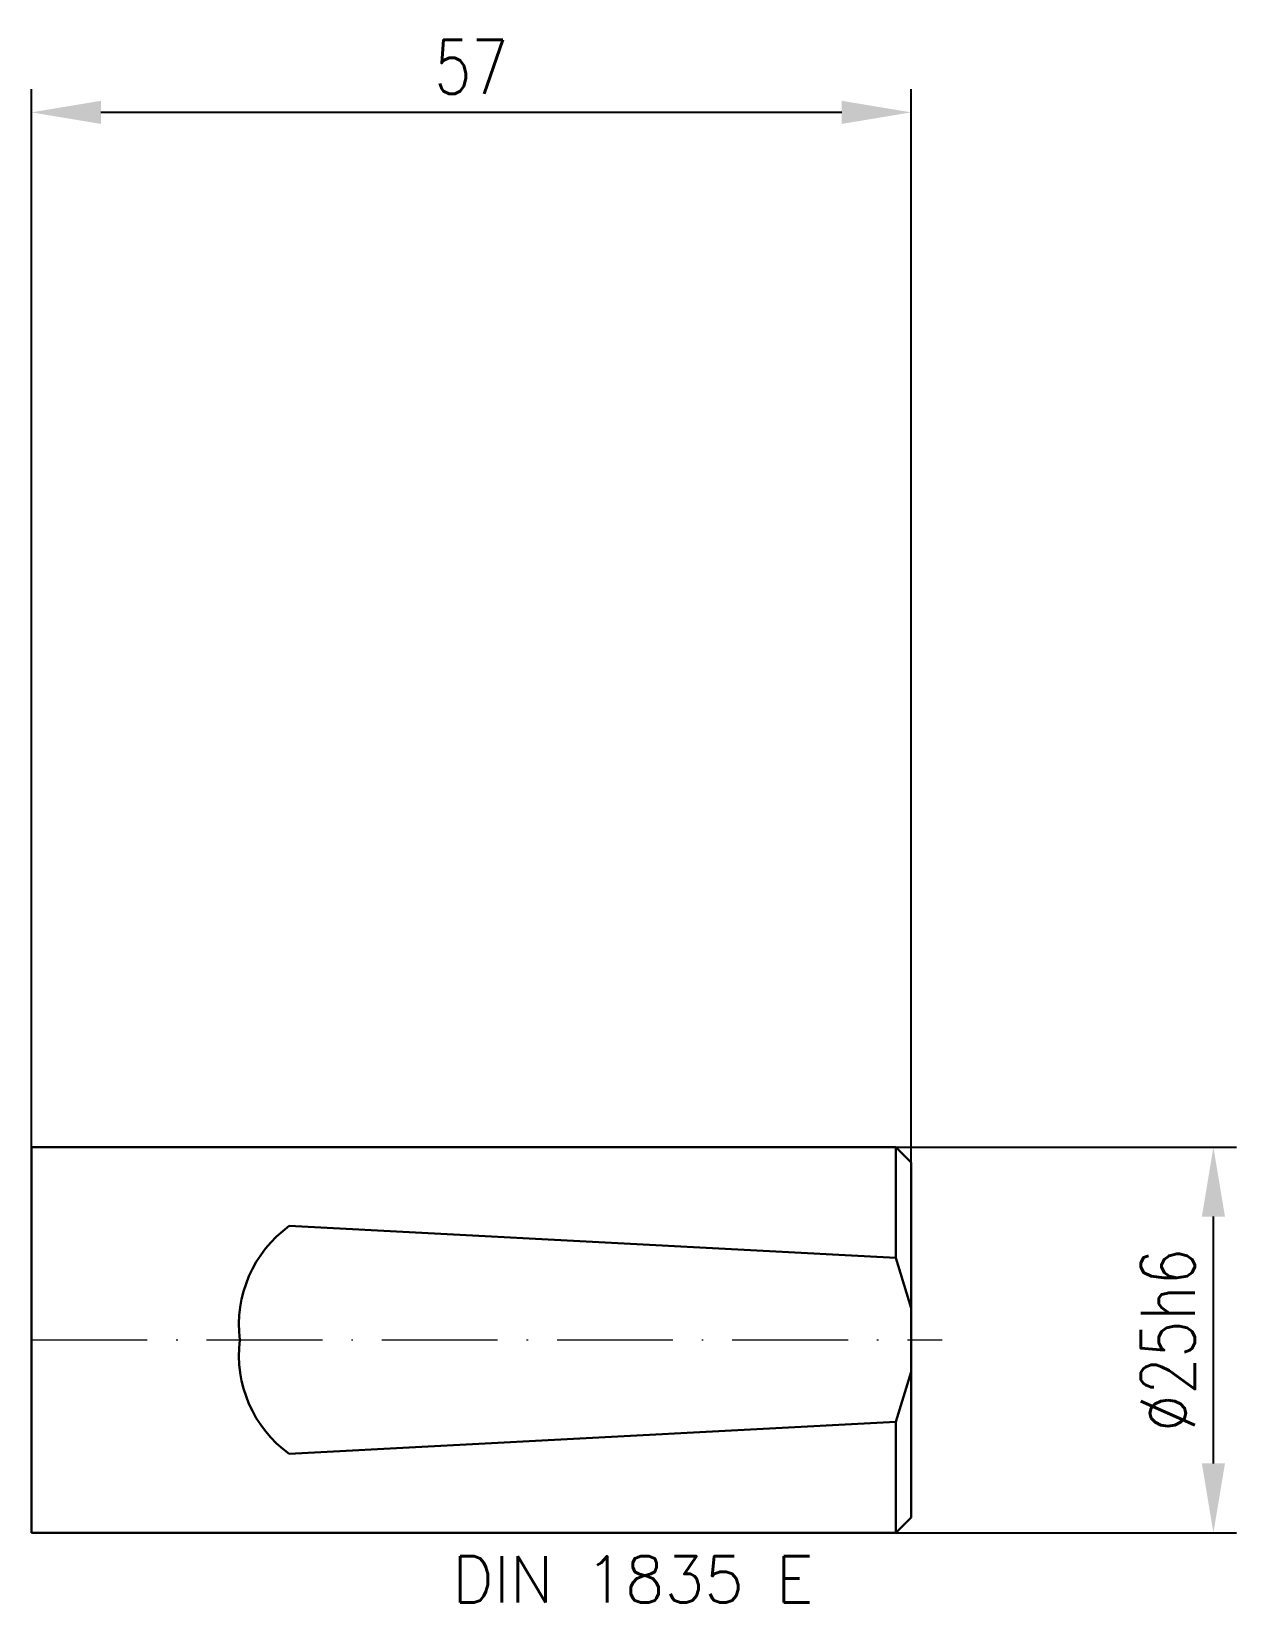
# Model space of a CAD drawing. Header units: millimetres. Extents: x 0 to 78, y -17 to 85.
import ezdxf

# ---------------------------------------------------------------- set-up
doc = ezdxf.new("R2010")
doc.units = ezdxf.units.MM
doc.header["$LTSCALE"] = 7.5
doc.linetypes.add('CENTER', pattern=[1.5, 1, -0.25, 0, -0.25])
for name, color, linetype, lineweight in [('1', 4, 'Continuous', 30), ('SK1', 4, 'Continuous', 30), ('SK2', 7, 'Continuous', 9), ('SK4', 2, 'CENTER', 9), ('SK6', 5, 'Continuous', 9)]:
    doc.layers.add(name, color=color, linetype=linetype, lineweight=lineweight)
doc.styles.add('SIMPLEX', font='simplex.shx', dxfattribs={"width": 0.8})
doc.dimstyles.new('WALTER_1', dxfattribs={"dimtxt": 3.5, "dimasz": 4.5, "dimexe": 1.5, "dimexo": 0, "dimgap": 1.2, "dimtad": 1, "dimdec": 3, "dimdsep": 46, "dimtxsty": 'SIMPLEX', "dimcen": 2.5, "dimazin": 2, "dimtfac": 1, "dimtdec": 3, "dimtmove": 0, "dimatfit": 0, "dimfxl": 1.25, "dimtolj": 1, "dimarcsym": 0})

# ---------------------------------------------------------------- blocks, each defined once
blk = doc.blocks.new('*D0')
at = {"layer": 'Defpoints', "color": 0, "transparency": 16777216}
for p in [(56, 12.5), (76.572, 12.5), (56, -12.5)]:
    blk.add_point(p, dxfattribs=at)
at = {"layer": 'SK2', "color": 0, "lineweight": -2, "transparency": 16777216}
for p, q in [((56, 12.5), (78.072, 12.5)), ((76.572, -8), (76.572, 8)), ((56, -12.5), (78.072, -12.5))]:
    blk.add_line(p, q, dxfattribs=at)
at = {"layer": 'SK2', "color": 0, "transparency": 16777216}
for points in [[(75.822, 8), (77.322, 8), (76.572, 12.5)], [(75.822, -8), (77.322, -8), (76.572, -12.5)]]:
    blk.add_solid(points, dxfattribs=at)
at = {"layer": 'SK2', "color": 0, "transparency": 16777216, "insert": (73.622, 0), "char_height": 3.5, "attachment_point": 5, "rotation": 90, "style": 'SIMPLEX'}
blk.add_mtext('\\A1;%%C25h6', dxfattribs=at)
blk = doc.blocks.new('*D1')
at = {"layer": 'Defpoints', "color": 0, "transparency": 16777216}
for p in [(0, 79.572), (0, 12.5), (57, 11.31267)]:
    blk.add_point(p, dxfattribs=at)
at = {"layer": 'SK2', "color": 0, "lineweight": -2, "transparency": 16777216}
for p, q in [((0, 12.5), (0, 81.072)), ((57, 11.31267), (57, 81.072)), ((52.5, 79.572), (4.5, 79.572))]:
    blk.add_line(p, q, dxfattribs=at)
at = {"layer": 'SK2', "color": 0, "transparency": 16777216}
for points in [[(4.5, 80.322), (4.5, 78.822), (0, 79.572)], [(52.5, 80.322), (52.5, 78.822), (57, 79.572)]]:
    blk.add_solid(points, dxfattribs=at)
at = {"layer": 'SK2', "color": 0, "transparency": 16777216, "insert": (28.5, 82.522), "char_height": 3.5, "attachment_point": 5, "style": 'SIMPLEX'}
blk.add_mtext('\\A1;57', dxfattribs=at)

msp = doc.modelspace()

# ---------------------------------------------------------------- linework, layer by layer
at = {"layer": '1'}
msp.add_line((0, 12.5), (0, -12.5), dxfattribs=at)
at = {"layer": 'SK1'}
for p, q in [((56, 12.5), (0, 12.5)), ((56, 12.5), (56, 5.3173)), ((56, 12.5), (57, 11.5)), ((57, 11.5), (57, -11.5)), ((16.7006, 7.3902), (56, 5.3173)), ((56, 5.3173), (57, 2.0672)), ((56, -5.3173), (57, -2.0672)), ((16.7006, -7.3902), (56, -5.3173)), ((56, -5.3173), (56, -12.5)), ((57, -11.5), (56, -12.5)), ((56, -12.5), (0, -12.5))]:
    msp.add_line(p, q, dxfattribs=at)
for centre, start, end in [((21.364, 0.9824), 126.045805, 187.120779), ((21.364, -0.9824), 172.879221, 233.954195)]:
    msp.add_arc(centre, 7.9251, start, end, dxfattribs=at)
at = {"layer": 'SK4'}
msp.add_line((0, 0), (59, 0), dxfattribs=at)

# ---------------------------------------------------------------- texts
at = {"layer": 'SK6', "style": 'SIMPLEX'}
msp.add_text('DIN 1835 E', height=3, dxfattribs=at).set_placement((27.2609, -17.0222))

# ---------------------------------------------------------------- dimensions: what is measured, and where the dimension line sits
at = {"layer": 'SK2'}
for base, p1, p2, angle, text, picture, middle in [((0, 79.572), (57, 11.3127), (0, 12.5), 180, '57', '*D1', (28.5, 79.572)), ((76.572, 12.5), (56, -12.5), (56, 12.5), 90, '%%C25h6', '*D0', (76.572, 0))]:
    dim = msp.add_linear_dim(base=base, p1=p1, p2=p2, angle=angle, text=text, dimstyle='WALTER_1', dxfattribs=at)
    dim.commit()
    dim.dimension.update_dxf_attribs({"geometry": picture, "text_midpoint": middle, "dimtype": 128})

doc.saveas('drawing.dxf')
